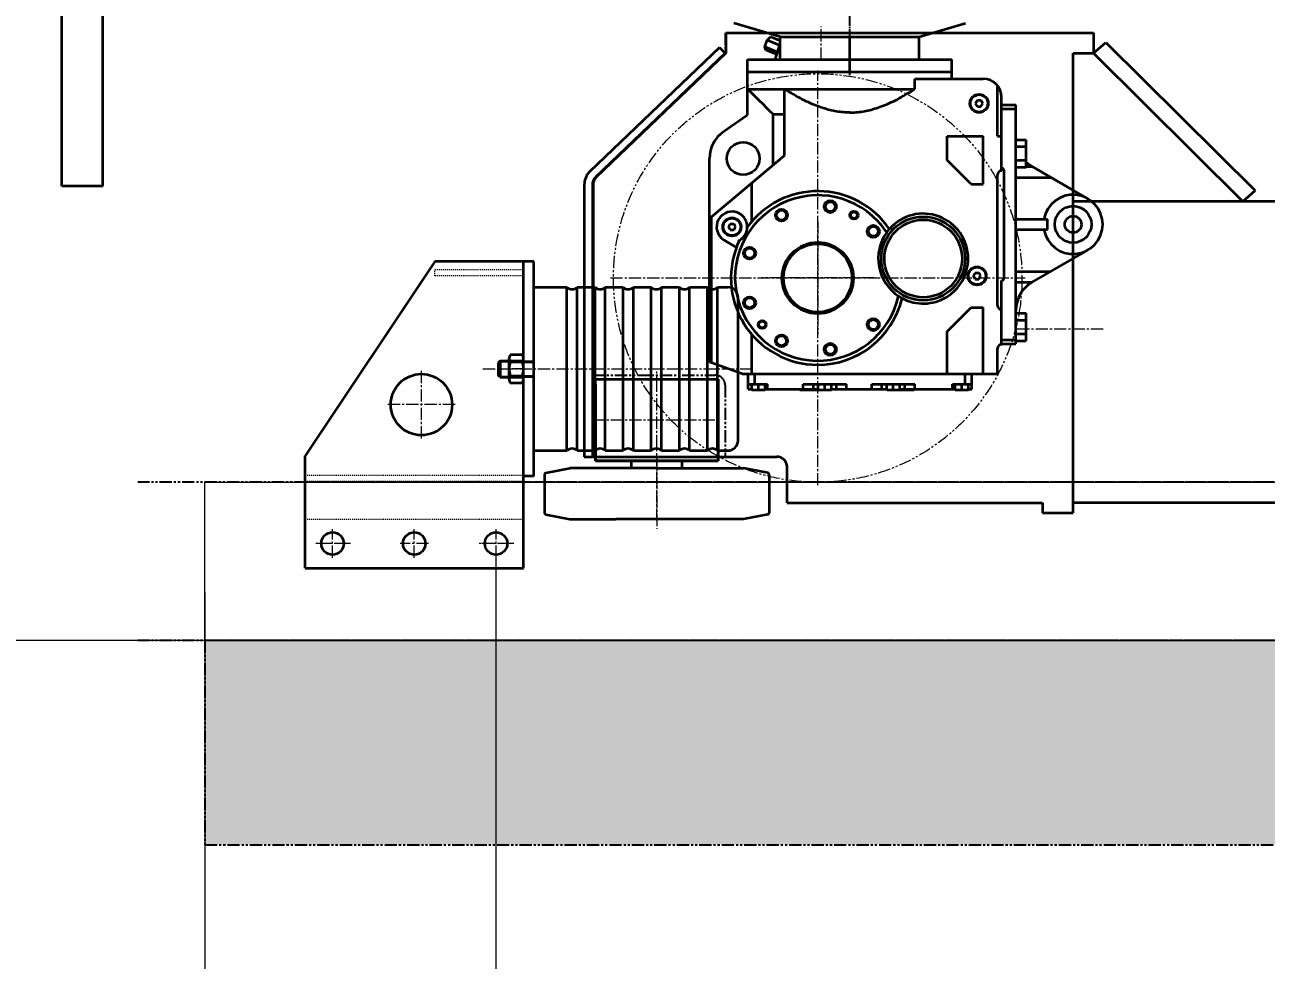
# Model space of a CAD drawing. Header units: millimetres. Extents: x -67280 to 67280, y -47520 to 47520.
# Drawn here: x -45724 to -44509, y 7287 to 8203 of the extents above; entities that cross this region are included whole.
import ezdxf

# ---------------------------------------------------------------- set-up
doc = ezdxf.new("R2010")
doc.units = ezdxf.units.MM
for name, pattern in [('CENTER', [16, 13, -1, 1, -1]), ('双点画线', [22, 12, -2, 2, -2, 2, -2]), ('点画线', [18, 12, -2, 2, -2]), ('虚线', [2, 1, -1])]:
    doc.linetypes.add(name, pattern=pattern)
doc.layers.get('0').update_dxf_attribs({"lineweight": 35})
for name, color, linetype, lineweight in [('7', 30, '双点画线', 18), ('ACAD0', 7, 'Continuous', 18), ('ACAD细实线', 2, 'Continuous', 18), ('EB0', 7, 'Continuous', 35), ('EB0_1', 7, 'Continuous', 35), ('中心线层', 1, '点画线', 18), ('剖面线层', 6, 'Continuous', 18), ('尺寸线层', 4, 'Continuous', 18), ('粗实线层', 7, 'Continuous', 35), ('粗实线层_1', 7, 'Continuous', 35), ('细实线层', 3, 'Continuous', 18), ('虚线层', 100, '虚线', 18)]:
    doc.layers.add(name, color=color, linetype=linetype, lineweight=lineweight)
doc.styles.add('标准', font='', dxfattribs={"width": 0.667})
doc.styles.get('标准').set_extended_font_data('宋体')
doc.dimstyles.new('标准', dxfattribs={"dimscale": 160, "dimtxt": 2, "dimasz": 1, "dimexe": 1, "dimexo": 0, "dimgap": 1, "dimtad": 1, "dimdec": 1, "dimdsep": 46, "dimtxsty": '标准', "dimblk": '_CAXARROW', "dimcen": 0, "dimdle": 2, "dimaunit": 1, "dimadec": 0, "dimazin": 2, "dimtfac": 0.707107, "dimtdec": 3, "dimtmove": 0, "dimatfit": 3, "dimfxl": 0, "dimfrac": 2, "dimtolj": 1, "dimarcsym": 0})

# ---------------------------------------------------------------- blocks, each defined once
blk = doc.blocks.new('*X1422')
at = {"layer": '尺寸线层', "linetype": 'Continuous', "lineweight": 18}
for points in [[(-45548, 4482.5), (-45388, 4462.5), (-45388, 4502.5)], [(20352, 4482.5), (20192, 4462.5), (20192, 4502.5)]]:
    blk.add_hatch(color=0, dxfattribs=at).paths.add_polyline_path(points, flags=0)
at = {"layer": '尺寸线层', "color": 0}
for p, q in [((-45548, 7646.8), (-45548, 4322.5)), ((20352, 7646.8), (20352, 4322.5))]:
    blk.add_line(p, q, dxfattribs=at)
at = {"layer": '尺寸线层', "color": 0, "linetype": 'Continuous', "lineweight": 18}
blk.add_line((20352, 4482.5), (-45548, 4482.5), dxfattribs=at)
at = {"layer": '尺寸线层', "color": 0, "insert": (-12598, 4849.7), "char_height": 320, "width": 4468.485, "attachment_point": 5, "line_spacing_factor": 1.15057, "style": '标准'}
blk.add_mtext('\\T1.1;地轨总长=65900', dxfattribs=at)
blk = doc.blocks.new('_CAXARROW')
blk.add_hatch(color=0).paths.add_polyline_path([(0, 0), (-1, 0.125), (-1, -0.125)], flags=0)
blk = doc.blocks.new('*X1423')
at = {"layer": '尺寸线层', "linetype": 'Continuous', "lineweight": 18}
for points in [[(-45548, 5111.5), (-45388, 5131.5), (-45388, 5091.5)], [(-43338, 5111.5), (-43498, 5131.5), (-43498, 5091.5)]]:
    blk.add_hatch(color=0, dxfattribs=at).paths.add_polyline_path(points, flags=0)
at = {"layer": '尺寸线层', "color": 0}
for p, q in [((-45548, 7646.8), (-45548, 4951.5)), ((-43338, 7596.8), (-43338, 4951.5))]:
    blk.add_line(p, q, dxfattribs=at)
at = {"layer": '尺寸线层', "color": 0, "linetype": 'Continuous', "lineweight": 18}
blk.add_line((-45548, 5111.5), (-43338, 5111.5), dxfattribs=at)
at = {"layer": '尺寸线层', "color": 0, "insert": (-44443, 5431.5), "char_height": 320, "width": 1243.644, "attachment_point": 5, "line_spacing_factor": 1.15057, "style": '标准'}
blk.add_mtext('\\T1.1;2210', dxfattribs=at)
blk = doc.blocks.new('*X1425')
at = {"layer": '尺寸线层', "linetype": 'Continuous', "lineweight": 18}
for points in [[(-50471.7, 19199.8), (-50451.7, 19039.8), (-50491.7, 19039.8)], [(-50471.7, 7599.8), (-50451.7, 7759.8), (-50491.7, 7759.8)]]:
    blk.add_hatch(color=0, dxfattribs=at).paths.add_polyline_path(points, flags=0)
at = {"layer": '尺寸线层', "color": 0}
for p, q in [((-48483.2, 19199.8), (-50631.7, 19199.8)), ((-45550.6, 7599.8), (-50631.7, 7599.8))]:
    blk.add_line(p, q, dxfattribs=at)
at = {"layer": '尺寸线层', "color": 0, "linetype": 'Continuous', "lineweight": 18}
blk.add_line((-50471.7, 19199.8), (-50471.7, 7599.8), dxfattribs=at)
at = {"layer": '尺寸线层', "color": 0, "insert": (-50791.7, 13712.3), "char_height": 320, "width": 1539.614, "attachment_point": 5, "rotation": 90, "line_spacing_factor": 1.15057, "style": '标准'}
blk.add_mtext('\\T1.1;11600', dxfattribs=at)
blk = doc.blocks.new('*X1432')
at = {"layer": '尺寸线层', "linetype": 'Continuous', "lineweight": 18}
for points in [[(-46488, 18849.8), (-46508, 18689.8), (-46468, 18689.8)], [(-46488, 7599.8), (-46508, 7759.8), (-46468, 7759.8)]]:
    blk.add_hatch(color=0, dxfattribs=at).paths.add_polyline_path(points, flags=0)
at = {"layer": '尺寸线层', "color": 0}
for p, q in [((-45538, 18849.8), (-46648, 18849.8)), ((-44678.3, 7599.8), (-46648, 7599.8))]:
    blk.add_line(p, q, dxfattribs=at)
at = {"layer": '尺寸线层', "color": 0, "linetype": 'Continuous', "lineweight": 18}
blk.add_line((-46488, 7599.8), (-46488, 18849.8), dxfattribs=at)
at = {"layer": '尺寸线层', "color": 0, "insert": (-46808, 12929.7), "char_height": 320, "width": 1539.614, "attachment_point": 5, "rotation": 90, "line_spacing_factor": 1.15057, "style": '标准'}
blk.add_mtext('\\T1.1;11250', dxfattribs=at)
blk = doc.blocks.new('*X1436')
at = {"layer": '虚线层', "linetype": '虚线', "lineweight": 18}
for p, q in [((-27, -24), (-27, 24)), ((-27, 24), (187, 24)), ((187, -24), (187, 24)), ((-27, -24), (187, -24))]:
    blk.add_line(p, q, dxfattribs=at)
at = {"layer": '虚线层', "linetype": '点画线', "lineweight": 18}
for p, q in [((0, -14), (0, 14)), ((80, -14), (80, 14)), ((160, -14), (160, 14)), ((14, 0), (-14, 0)), ((94, 0), (66, 0)), ((174, 0), (146, 0))]:
    blk.add_line(p, q, dxfattribs=at)
at = {"layer": '虚线层', "linetype": '虚线', "lineweight": 18}
for centre in [(0, 0), (80, 0), (160, 0)]:
    blk.add_circle(centre, 11, dxfattribs=at)
blk = doc.blocks.new('*X1437')
at = {"layer": 'EB0_1'}
for p, q in [((-1, 13.9), (-13.1, 13.9)), ((-14.1, -10.4), (-14.1, 10.4)), ((-13.1, 6.9), (-1, 6.9)), ((0, -10.4), (0, 10.4)), ((-13.1, -6.9), (-1, -6.9)), ((-1, -13.9), (-13.1, -13.9))]:
    blk.add_line(p, q, dxfattribs=at)
for centre, radius, start, end in [((-7.7, 10.4), 6.38, 147.1328, 212.8672), ((-6.4, 10.4), 6.38, 327.1328, 32.8672), ((9.9, 0), 24, 163.2213, 196.7787), ((-24, 0), 24, 343.2213, 16.7787), ((-7.7, -10.4), 6.38, 147.1328, 212.8672), ((-6.4, -10.4), 6.38, 327.1328, 32.8672)]:
    blk.add_arc(centre, radius, start, end, dxfattribs=at)
at = {"layer": '中心线层', "linetype": '点画线', "lineweight": 18}
blk.add_line((1, 0), (-17.1, 0), dxfattribs=at)
blk = doc.blocks.new('*X1438')
at = {"layer": 'EB0_1', "linetype": 'Continuous', "lineweight": 35}
for p, q in [((0, -79), (0, 81)), ((0, 80), (32, 80)), ((30, 80), (32.5, 80)), ((32.5, -80), (32.5, 80)), ((42.5, 80), (60, 80)), ((42.5, 80), (60, 80)), ((42.5, 80), (60, 80)), ((42.5, -80), (42.5, 80)), ((60, -80), (60, 80)), ((60, -80), (60, 80)), ((60, -80), (60, 80)), ((70, -80), (70, 80)), ((70, 80), (87.5, 80)), ((70, 80), (87.5, 80)), ((87.5, -80), (87.5, 80)), ((87.5, -80), (87.5, 80)), ((97.5, 80), (115, 80)), ((97.5, -80), (97.5, 80)), ((115, -80), (115, 80)), ((125, 80), (142.5, 80)), ((125, -80), (125, 80)), ((142.5, -80), (142.5, 80)), ((152.5, 80), (170, 80)), ((152.5, -80), (152.5, 80)), ((170, -80), (170, 80)), ((180, 80), (190, 80)), ((180, -80), (180, 80)), ((200, -70), (200, 70)), ((0, -80), (32, -80)), ((30, -80), (32.5, -80)), ((42.5, -80), (60, -80)), ((42.5, -80), (60, -80)), ((42.5, -80), (60, -80)), ((70, -80), (87.5, -80)), ((70, -80), (87.5, -80)), ((97.5, -80), (115, -80)), ((125, -80), (142.5, -80)), ((152.5, -80), (170, -80)), ((180, -80), (190, -80))]:
    blk.add_line(p, q, dxfattribs=at)
at = {"layer": 'EB0_1'}
for p, q in [((-33, 8), (-35, 6)), ((-35, 6), (-35, -6)), ((-33, 8), (-33, -8)), ((-33, 8), (-10, 8)), ((-10, 6.9), (0, 6.9)), ((-33, -8), (-35, -6)), ((-33, -8), (-10, -8)), ((-10, -7), (0, -7))]:
    blk.add_line(p, q, dxfattribs=at)
at = {"layer": 'EB0_1', "linetype": 'Continuous', "lineweight": 35}
for centre, radius, start, end in [((37.5, 85.2), 7.25, 226.3972, 313.6028), ((65, 85.2), 7.25, 226.3972, 313.6028), ((92.5, 85.2), 7.25, 226.3972, 313.6028), ((120, 85.2), 7.25, 226.3972, 313.6028), ((147.5, 85.2), 7.25, 226.3972, 313.6028), ((175, 85.2), 7.25, 226.3972, 313.6028), ((190, 70), 10, 0, 90), ((190, -70), 10, 270, 0), ((37.5, -85.3), 7.25, 46.3972, 133.6028), ((65, -85.3), 7.25, 46.3972, 133.6028), ((92.5, -85.3), 7.25, 46.3972, 133.6028), ((120, -85.3), 7.25, 46.3972, 133.6028), ((147.5, -85.3), 7.25, 46.3972, 133.6028), ((175, -85.3), 7.25, 46.3972, 133.6028)]:
    blk.add_arc(centre, radius, start, end, dxfattribs=at)
at = {"layer": '中心线层', "linetype": '点画线', "lineweight": 18}
blk.add_line((-49.9, 0), (213.7, 0), dxfattribs=at)
at = {"layer": '细实线层'}
for p, q in [((-33, 6.9), (-10, 6.9)), ((-10, 8), (0, 8)), ((-33, -7), (-10, -7)), ((-10, -8), (0, -8))]:
    blk.add_line(p, q, dxfattribs=at)
blk = doc.blocks.new('*X1435')
at = {"layer": 'EB0_1'}
for p, q in [((100, 276), (-27, 86)), ((197, 276), (100, 276)), ((187, -24), (187, 276)), ((197, 66), (197, 276)), ((-27, -24), (-27, 86)), ((197, 66), (187, 66)), ((-27, -24), (187, -24))]:
    blk.add_line(p, q, dxfattribs=at)
for centre, radius in [((87, 136), 30), ((0, 0), 11), ((80, 0), 11), ((160, 0), 11)]:
    blk.add_circle(centre, radius, dxfattribs=at)
at = {"layer": '中心线层', "linetype": '点画线', "lineweight": 18}
for p, q in [((87, 103), (87, 169)), ((120, 136), (54, 136)), ((0, -14), (0, 14)), ((80, -14), (80, 14)), ((160, -14), (160, 14)), ((17.5, 0), (-17.5, 0)), ((94, 0), (66, 0)), ((177.5, 0), (142.5, 0))]:
    blk.add_line(p, q, dxfattribs=at)
at = {"layer": '虚线层'}
for p, q in [((100, 262), (100, 268)), ((187, 268), (100, 268)), ((187, 262), (100, 262)), ((-27, 67), (187, 67)), ((-27, 61), (187, 61))]:
    blk.add_line(p, q, dxfattribs=at)
at = {"layer": '尺寸线层'}
blk.add_blockref('*X1436', (0, 0), dxfattribs=at)
blk.add_wipeout([(187, 171), (187, 172.7), (187, 172.7), (187, 181.4), (187, 181.4), (187, 181.5), (187, 181.6), (187, 181.8), (187, 181.9), (187, 182), (187, 182.1), (186.9, 182.2), (186.9, 182.4), (186.9, 182.5), (186.9, 182.6), (186.9, 182.7), (186.8, 182.8), (186.8, 183), (186.8, 183.1), (186.7, 183.2), (186.7, 183.3), (186.7, 183.4), (186.6, 183.5), (186.6, 183.7), (186.5, 183.8), (186.5, 183.9), (186.4, 184), (186.4, 184.1), (186.3, 184.2), (186.3, 184.3), (186.2, 184.4), (186.2, 184.5), (186.1, 184.6), (186, 184.8), (186, 184.9), (186, 184.9), (173.9, 184.9), (173.9, 184.9), (173.9, 184.8), (173.8, 184.6), (173.7, 184.5), (173.7, 184.4), (173.6, 184.3), (173.6, 184.2), (173.5, 184.1), (173.5, 184), (173.4, 183.9), (173.4, 183.8), (173.3, 183.7), (173.3, 183.5), (173.2, 183.4), (173.2, 183.3), (173.2, 183.2), (173.1, 183.1), (173.1, 183), (173.1, 182.8), (173, 182.7), (173, 182.6), (173, 182.5), (173, 182.4), (173, 182.2), (172.9, 182.1), (172.9, 182), (172.9, 181.9), (172.9, 181.8), (172.9, 181.6), (172.9, 181.5), (172.9, 181.4), (172.9, 181.4), (172.9, 172.7), (172.9, 172.7), (172.9, 171), (172.9, 171), (172.9, 160.6), (172.9, 160.6), (172.9, 160.5), (172.9, 160.4), (172.9, 160.2), (172.9, 160.1), (172.9, 160), (172.9, 159.9), (173, 159.8), (173, 159.6), (173, 159.5), (173, 159.4), (173, 159.3), (173.1, 159.2), (173.1, 159), (173.1, 158.9), (173.2, 158.8), (173.2, 158.7), (173.2, 158.6), (173.3, 158.5), (173.3, 158.3), (173.4, 158.2), (173.4, 158.1), (173.5, 158), (173.5, 157.9), (173.6, 157.8), (173.6, 157.7), (173.7, 157.6), (173.7, 157.5), (173.8, 157.4), (173.9, 157.2), (173.9, 157.1), (173.9, 157.1), (186, 157.1), (186, 157.1), (186, 157.2), (186.1, 157.4), (186.2, 157.5), (186.2, 157.6), (186.3, 157.7), (186.3, 157.8), (186.4, 157.9), (186.4, 158), (186.5, 158.1), (186.5, 158.2), (186.6, 158.3), (186.6, 158.5), (186.7, 158.6), (186.7, 158.7), (186.7, 158.8), (186.8, 158.9), (186.8, 159), (186.8, 159.2), (186.9, 159.3), (186.9, 159.4), (186.9, 159.5), (186.9, 159.6), (186.9, 159.8), (187, 159.9), (187, 160), (187, 160.1), (187, 160.2), (187, 160.4), (187, 160.5), (187, 160.6), (187, 160.6)]).dxf.layer = '细实线层'
at = {"layer": '剖面线层'}
blk.add_blockref('*X1438', (197, 171), dxfattribs=at)
at = {"layer": '细实线层'}
blk.add_blockref('*X1437', (187, 171), dxfattribs=at)
blk = doc.blocks.new('*X1549')
at = {"layer": '尺寸线层', "linetype": 'Continuous', "lineweight": 18}
for points in [[(-45263, 6013.6), (-45103, 5993.6), (-45103, 6033.6)], [(-43338, 6013.6), (-43498, 5993.6), (-43498, 6033.6)]]:
    blk.add_hatch(color=0, dxfattribs=at).paths.add_polyline_path(points, flags=0)
at = {"layer": '尺寸线层', "color": 0}
for p, q in [((-45263, 7680.8), (-45263, 5853.6)), ((-43338, 7596.8), (-43338, 5853.6))]:
    blk.add_line(p, q, dxfattribs=at)
at = {"layer": '尺寸线层', "color": 0, "linetype": 'Continuous', "lineweight": 18}
blk.add_line((-43338, 6013.6), (-45263, 6013.6), dxfattribs=at)
at = {"layer": '尺寸线层', "color": 0, "insert": (-44300.5, 6333.6), "char_height": 320, "width": 1198.584, "attachment_point": 5, "line_spacing_factor": 1.15057, "style": '标准'}
blk.add_mtext('\\T1.1;1925', dxfattribs=at)
blk = doc.blocks.new('*X1599')
at = {"layer": '剖面线层', "linetype": 'Continuous', "lineweight": 18}
h = blk.add_hatch(dxfattribs=at)
h.set_pattern_fill('AR-CONC', color=256, style=0)
h.set_pattern_definition([(50, (0, 0), (182.18467, -15.9391), [19.05, -209.55]), (355, (0, 0), (-35.2428, 191.05664), [15.24, -167.64]), (100.451, (15.18, -1.33), (146.9425, 175.1167), [16.19, -178.09]), (46.1842, (0, 50.8), (271.07904, -42.0423), [28.575, -314.325]), (96.6356, (22.6, 47.3), (237.4042, 247.4256), [24.285, -267.135]), (351.184, (0, 50.8), (237.4046, 247.4251), [22.86, -251.46]), (21, (25.4, 38.1), (151.61488, -102.26552), [19.05, -209.55]), (326, (25.4, 38.1), (61.80203, 184.18797), [15.24, -167.64]), (71.4514, (38.03, 29.58), (213.4165, 81.92286), [16.19, -178.09]), (37.5, (0, 0), (3.088603, 84.55504), [0, -165.608, 0, -170.18, 0, -168.275]), (7.5, (0, 0), (66.81966, 100.18057), [0, -97.028, 0, -161.798, 0, -64.135]), (-32.5, (-56.64, 0), (135.590595, -5.728744), [0, -63.5, 0, -198.12, 0, -262.89]), (-42.5, (-82.04, 0), (148.12918, 25.4265), [0, -82.55, 0, -131.572, 0, -186.69])])
h.paths.add_polyline_path([(-65900, -100), (-65900, -3.4), (-65900, 100), (0, 100), (0, -100)], flags=0)
at = {"layer": '7', "linetype": '双点画线', "lineweight": 25}
for p, q in [((-65900, 100), (-65900, -100)), ((0, 100), (-65900, 100)), ((-65900, -100), (0, -100))]:
    blk.add_line(p, q, dxfattribs=at)
blk = doc.blocks.new('*X1624')
at = {"layer": 'EB0'}
blk.add_line((-1235, -3388), (-1275, -3388), dxfattribs=at)
at = {"layer": '粗实线层_1'}
for p, q in [((-1275, -3388), (-1275, -2358)), ((-1235, -3388), (-1235, -2358))]:
    blk.add_line(p, q, dxfattribs=at)
blk = doc.blocks.new('*X1613')
at = {"layer": 'EB0'}
blk.add_blockref('*X1624', (-360, 3408), dxfattribs=at)
blk = doc.blocks.new('*X1687')
at = {"layer": 'EB0', "color": 1, "linetype": 'CENTER', "lineweight": 25}
blk.add_line((31.9, 198.7), (31.9, 271.3), dxfattribs=at)
at = {"layer": 'EB0', "color": 1}
for p, q in [((-36.1, 236), (-81.6, 249.5)), ((99.9, 236), (145.4, 249.5)), ((-51.3, 226.3), (-49, 232.8)), ((-49, 232.8), (-45.6, 236)), ((-36.5, 227.7), (-49, 232.8)), ((-36.1, 232.1), (-45.6, 236)), ((-36.1, 236), (99.9, 236)), ((-36.1, 214), (-36.1, 236)), ((31.9, 214), (31.9, 236)), ((99.9, 214), (99.9, 236)), ((-50.1, 223), (-51.3, 226.3)), ((-38.8, 221.2), (-51.3, 226.3)), ((-39.6, 218.8), (-50.1, 223)), ((-41.2, 214), (-36.1, 228.9)), ((-68.1, 214), (131.9, 214)), ((-68.1, 159.7), (-68.1, 214)), ((31.9, 202), (31.9, 214)), ((131.9, 195), (131.9, 214)), ((-68.1, 202), (131.9, 202)), ((95.7, 195), (162.6, 195)), ((95.7, 185), (95.7, 195)), ((-68.1, 185), (95.7, 185)), ((-63.8, 181), (-67.8, 185)), ((-29.6, 183.5), (-31.9, 185)), ((-31.9, 120), (-31.9, 185)), ((-27.3, 182.1), (-29.6, 183.5)), ((91.1, 182.1), (93.4, 183.5)), ((93.4, 183.5), (95.7, 185)), ((176.6, 139), (176.6, 188.3)), ((-60, 177.2), (-63.8, 181)), ((-56.3, 173.6), (-60, 177.2)), ((-52.8, 170.1), (-56.3, 173.6)), ((-25, 180.8), (-27.3, 182.1)), ((-22.8, 179.5), (-25, 180.8)), ((-20.7, 178.3), (-22.8, 179.5)), ((-18.6, 177.1), (-20.7, 178.3)), ((-16.5, 176), (-18.6, 177.1)), ((-14.5, 174.9), (-16.5, 176)), ((-12.5, 173.9), (-14.5, 174.9)), ((-10.6, 172.9), (-12.5, 173.9)), ((-8.6, 172), (-10.6, 172.9)), ((-6.7, 171.2), (-8.6, 172)), ((-4.9, 170.3), (-6.7, 171.2)), ((-3, 169.6), (-4.9, 170.3)), ((66.9, 169.6), (68.7, 170.3)), ((68.7, 170.3), (70.6, 171.2)), ((70.6, 171.2), (72.5, 172)), ((72.5, 172), (74.4, 172.9)), ((74.4, 172.9), (76.3, 173.9)), ((76.3, 173.9), (78.3, 174.9)), ((78.3, 174.9), (80.3, 176)), ((80.3, 176), (82.4, 177.1)), ((82.4, 177.1), (84.5, 178.3)), ((84.5, 178.3), (86.7, 179.5)), ((86.7, 179.5), (88.9, 180.8)), ((88.9, 180.8), (91.1, 182.1)), ((155.1, 171), (156.9, 174)), ((156.9, 168), (155.1, 171)), ((156.9, 174), (160.3, 174)), ((162.1, 171), (160.3, 174)), ((160.3, 168), (162.1, 171)), ((180.6, 105), (180.6, 177)), ((-91.7, 143.3), (-68.1, 159.7)), ((-49.4, 166.7), (-52.8, 170.1)), ((-46.2, 163.5), (-49.4, 166.7)), ((-43.1, 160.4), (-46.2, 163.5)), ((-43.1, 160.4), (-31.9, 160.4)), ((-43.1, 110.6), (-43.1, 160.4)), ((-1.2, 168.8), (-3, 169.6)), ((0.6, 168.1), (-1.2, 168.8)), ((2.3, 167.5), (0.6, 168.1)), ((4.1, 166.9), (2.3, 167.5)), ((5.8, 166.3), (4.1, 166.9)), ((7.5, 165.8), (5.8, 166.3)), ((9.2, 165.3), (7.5, 165.8)), ((10.9, 164.8), (9.2, 165.3)), ((12.6, 164.4), (10.9, 164.8)), ((14.2, 164), (12.6, 164.4)), ((15.9, 163.7), (14.2, 164)), ((17.5, 163.3), (15.9, 163.7)), ((19.1, 163.1), (17.5, 163.3)), ((20.7, 162.8), (19.1, 163.1)), ((22.4, 162.6), (20.7, 162.8)), ((24, 162.4), (22.4, 162.6)), ((25.6, 162.3), (24, 162.4)), ((27.1, 162.1), (25.6, 162.3)), ((28.7, 162.1), (27.1, 162.1)), ((30.3, 162), (28.7, 162.1)), ((31.9, 162), (30.3, 162)), ((31.9, 162), (33.5, 162)), ((33.5, 162), (35.1, 162.1)), ((35.1, 162.1), (36.7, 162.1)), ((36.7, 162.1), (38.3, 162.3)), ((38.3, 162.3), (39.9, 162.4)), ((39.9, 162.4), (41.5, 162.6)), ((41.5, 162.6), (43.1, 162.8)), ((43.1, 162.8), (44.7, 163.1)), ((44.7, 163.1), (46.3, 163.3)), ((46.3, 163.3), (47.9, 163.7)), ((47.9, 163.7), (49.6, 164)), ((49.6, 164), (51.2, 164.4)), ((51.2, 164.4), (52.9, 164.8)), ((52.9, 164.8), (54.6, 165.3)), ((54.6, 165.3), (56.3, 165.8)), ((56.3, 165.8), (58, 166.3)), ((58, 166.3), (59.7, 166.9)), ((59.7, 166.9), (61.5, 167.5)), ((61.5, 167.5), (63.2, 168.1)), ((63.2, 168.1), (65, 168.8)), ((65, 168.8), (66.9, 169.6)), ((156.9, 168), (160.3, 168)), ((180.6, 169.5), (194.6, 169.5)), ((180.6, 165.5), (194.6, 165.5)), ((194.6, -64.5), (194.6, 169.5)), ((127.4, 139), (162.6, 139)), ((127.4, 115.5), (127.4, 139)), ((162.6, 92), (162.6, 139)), ((176.6, 139), (180.6, 139)), ((194.6, 135.4), (204.6, 135.4)), ((204.6, 108.6), (204.6, 135.4)), ((194.6, 128.7), (204.6, 128.7)), ((-105.4, -82.4), (-105.4, 117)), ((-103.4, 60), (-31.9, 120)), ((150.9, 92), (127.4, 115.5)), ((194.6, 115.3), (204.6, 115.3)), ((176.6, -27), (176.6, 101)), ((183.1, 0), (183.1, 105)), ((194.6, 108.6), (204.6, 108.6)), ((194.6, 98.5), (228.9, 98.5)), ((204.6, 109.1), (210.6, 109.1)), ((210.6, 109.1), (210.6, 109.1)), ((210.6, 109.1), (210.6, 109.1)), ((210.6, 109.1), (210.6, 109.1)), ((210.6, 109.1), (210.6, 109.1)), ((210.6, 109.1), (210.6, 109.1)), ((210.6, 109.1), (210.6, 109.1)), ((265.1, 77.6), (210.6, 109.1)), ((-63.8, 55.4), (-63.8, 93.2)), ((150.9, 92), (162.6, 92)), ((-76.2, 63.2), (-76.6, 63.4)), ((-75.8, 62.9), (-76.2, 63.2)), ((-75.4, 62.7), (-75.8, 62.9)), ((-75, 62.4), (-75.4, 62.7)), ((-74.6, 62.1), (-75, 62.4)), ((-74.2, 61.9), (-74.6, 62.1)), ((-73.8, 61.6), (-74.2, 61.9)), ((-73.5, 61.2), (-73.8, 61.6)), ((-73.1, 60.9), (-73.5, 61.2)), ((-72.8, 60.6), (-73.1, 60.9)), ((-103.4, -83.1), (-103.4, 60)), ((-86.9, 50), (-85.1, 53)), ((-85.1, 47), (-86.9, 50)), ((-85.1, 53), (-81.7, 53)), ((-79.9, 50), (-81.7, 53)), ((-81.7, 47), (-79.9, 50)), ((-72.4, 60.2), (-72.8, 60.6)), ((-72.1, 59.9), (-72.4, 60.2)), ((-71.8, 59.5), (-72.1, 59.9)), ((-71.5, 59.2), (-71.8, 59.5)), ((-71.2, 58.8), (-71.5, 59.2)), ((-71, 58.4), (-71.2, 58.8)), ((-70.7, 58), (-71, 58.4)), ((-70.5, 57.6), (-70.7, 58)), ((-70.2, 57.2), (-70.5, 57.6)), ((-70, 56.8), (-70.2, 57.2)), ((-69.8, 56.3), (-70, 56.8)), ((-69.6, 55.9), (-69.8, 56.3)), ((-69.4, 55.4), (-69.6, 55.9)), ((-69.2, 54.9), (-69.4, 55.4)), ((-69.1, 54.5), (-69.2, 54.9)), ((-68.9, 54), (-69.1, 54.5)), ((-68.8, 53.5), (-68.9, 54)), ((-68.7, 53), (-68.8, 53.5)), ((-68.6, 52.5), (-68.7, 53)), ((-68.5, 52), (-68.6, 52.5)), ((-68.5, 51.5), (-68.5, 52)), ((-68.4, 51.1), (-68.5, 51.5)), ((-68.5, 48.5), (-68.4, 48.7)), ((-68.4, 50.6), (-68.4, 51.1)), ((-68.4, 50.1), (-68.4, 50.6)), ((-68.4, 49.6), (-68.4, 50.1)), ((-68.4, 49.5), (-68.4, 49.6)), ((-68.4, 49.6), (-68.4, 49.6)), ((-68.4, 49.6), (-68.4, 49.6)), ((-68.4, 49.4), (-68.4, 49.5)), ((-68.4, 49.5), (-68.4, 49.5)), ((-68.4, 49.3), (-68.4, 49.4)), ((-68.4, 49.1), (-68.4, 49.3)), ((-68.4, 49), (-68.4, 49.1)), ((-68.4, 48.8), (-68.4, 49)), ((-68.4, 48.7), (-68.4, 48.8)), ((194.6, 57.5), (225.6, 57.5)), ((225.6, 47.5), (225.6, 57.5)), ((-79, 29.9), (-91.1, 37.1)), ((-85.1, 47), (-81.7, 47)), ((-76.6, 36.6), (-76.5, 36.7)), ((-76.6, 35.5), (-76.6, 36.6)), ((-76.5, 36.7), (-76.4, 36.7)), ((-76.4, 36.7), (-76.3, 36.8)), ((-76.3, 36.8), (-76.2, 36.8)), ((-76.2, 36.8), (-76.1, 36.9)), ((-76.1, 36.9), (-76, 36.9)), ((-76, 36.9), (-75.9, 37)), ((-75.9, 37), (-75.8, 37.1)), ((-75.9, 37), (-75.9, 37)), ((-75.9, 37), (-75.9, 37)), ((-75.8, 37.1), (-75.7, 37.1)), ((-75.7, 37.1), (-75.6, 37.2)), ((-75.6, 37.2), (-75.5, 37.2)), ((-75.5, 37.2), (-75.4, 37.3)), ((-75.4, 37.3), (-75.2, 37.4)), ((-75.2, 37.4), (-75.1, 37.5)), ((-75.1, 37.5), (-74.9, 37.6)), ((-74.9, 37.6), (-74.7, 37.8)), ((-74.7, 37.8), (-74.5, 37.9)), ((-74.5, 37.9), (-74.3, 38.1)), ((-74.3, 38.1), (-74, 38.3)), ((-74, 38.3), (-73.8, 38.5)), ((-73.8, 38.5), (-73.5, 38.7)), ((-73.5, 38.7), (-73.3, 38.9)), ((-73.3, 38.9), (-73, 39.2)), ((-73, 39.2), (-72.8, 39.4)), ((-72.8, 39.4), (-72.5, 39.7)), ((-72.5, 39.7), (-72.2, 40)), ((-72.2, 40), (-72, 40.3)), ((-72, 40.3), (-71.7, 40.6)), ((-71.7, 40.6), (-71.5, 40.9)), ((-71.5, 40.9), (-71.3, 41.2)), ((-71.3, 41.2), (-71, 41.5)), ((-71, 41.5), (-70.8, 41.8)), ((-70.8, 41.8), (-70.6, 42.2)), ((-70.6, 42.2), (-70.4, 42.5)), ((-70.4, 42.5), (-70.2, 42.8)), ((-70.2, 42.8), (-70, 43.2)), ((-70, 43.2), (-69.9, 43.5)), ((-69.9, 43.5), (-69.7, 43.9)), ((-69.7, 43.9), (-69.5, 44.2)), ((-69.5, 44.2), (-69.4, 44.6)), ((-69.4, 44.6), (-69.3, 45)), ((-69.3, 45), (-69.1, 45.3)), ((-69.1, 45.3), (-69, 45.7)), ((-69, 45.7), (-68.9, 46)), ((-68.9, 46.3), (-68.8, 46.6)), ((-68.9, 46), (-68.9, 46.3)), ((-68.8, 46.6), (-68.7, 46.9)), ((-68.7, 46.9), (-68.6, 47.2)), ((-68.6, 47.8), (-68.5, 48)), ((-68.6, 47.5), (-68.6, 47.8)), ((-68.6, 47.2), (-68.6, 47.5)), ((-68.5, 48.2), (-68.5, 48.5)), ((-68.5, 48), (-68.5, 48.2)), ((68.2, 44.7), (68.3, 44.8)), ((68.3, 44.8), (68.4, 45)), ((68.4, 45), (68.5, 45.2)), ((68.5, 45.2), (68.7, 45.3)), ((68.7, 45.3), (68.8, 45.5)), ((68.8, 45.5), (68.9, 45.7)), ((68.9, 45.7), (69, 45.8)), ((69, 45.8), (69.2, 46)), ((69.2, 46), (69.3, 46.1)), ((69.3, 46.1), (69.4, 46.3)), ((69.4, 46.3), (69.5, 46.4)), ((69.5, 46.4), (69.6, 46.6)), ((69.6, 46.6), (69.7, 46.7)), ((69.7, 46.7), (69.8, 46.8)), ((69.8, 46.8), (69.9, 46.9)), ((69.9, 46.9), (70, 47.1)), ((70, 47.1), (70.1, 47.2)), ((70.1, 47.2), (70.2, 47.3)), ((70.2, 47.3), (70.3, 47.4)), ((70.3, 47.4), (70.4, 47.5)), ((70.4, 47.6), (70.5, 47.6)), ((70.4, 47.5), (70.4, 47.6)), ((70.5, 47.6), (70.6, 47.7)), ((70.6, 47.8), (70.7, 47.8)), ((70.6, 47.7), (70.6, 47.8)), ((70.7, 47.9), (70.8, 47.9)), ((70.7, 47.9), (70.7, 47.9)), ((70.7, 47.8), (70.7, 47.9)), ((70.8, 48), (70.8, 48)), ((70.8, 47.9), (70.8, 48)), ((70.8, 47.9), (70.8, 47.9)), ((194.6, 47.5), (225.6, 47.5)), ((210.6, -4.1), (265.1, 27.4)), ((153.1, 2), (154.9, 5)), ((154.9, -1), (153.1, 2)), ((154.9, 5), (158.3, 5)), ((160.1, 2), (158.3, 5)), ((158.3, -1), (160.1, 2)), ((194.6, 6.5), (228.9, 6.5)), ((154.9, -1), (158.3, -1)), ((180.6, -31), (180.6, -2.5)), ((194.6, -4.1), (210.6, -4.1)), ((210.6, -4.1), (210.6, -4.1)), ((210.6, -4.1), (210.6, -4.1)), ((210.6, -4.1), (210.6, -4.1)), ((210.6, -4.1), (210.6, -4.1)), ((210.6, -4.1), (210.6, -4.1)), ((79.8, -17.8), (79.7, -17.7)), ((80, -17.9), (79.8, -17.8)), ((80.2, -18), (80, -17.9)), ((80.3, -18.2), (80.2, -18)), ((80.5, -18.3), (80.3, -18.2)), ((80.7, -18.4), (80.5, -18.3)), ((80.9, -18.5), (80.7, -18.4)), ((81, -18.6), (80.9, -18.5)), ((81.2, -18.7), (81, -18.6)), ((81.3, -18.8), (81.2, -18.7)), ((81.5, -18.9), (81.3, -18.8)), ((81.7, -19), (81.5, -18.9)), ((81.8, -19), (81.7, -19)), ((82, -19.1), (81.8, -19)), ((82.1, -19.2), (82, -19.1)), ((82.2, -19.3), (82.1, -19.2)), ((82.3, -19.4), (82.2, -19.3)), ((82.5, -19.4), (82.3, -19.4)), ((82.6, -19.5), (82.5, -19.4)), ((82.7, -19.5), (82.6, -19.5)), ((82.8, -19.6), (82.7, -19.5)), ((82.9, -19.6), (82.8, -19.6)), ((82.9, -19.7), (82.9, -19.6)), ((83, -19.7), (82.9, -19.7)), ((83.1, -19.8), (83, -19.7)), ((83.1, -19.8), (83.1, -19.8)), ((83.2, -19.8), (83.1, -19.8)), ((83.2, -19.8), (83.2, -19.8)), ((83.2, -19.8), (83.2, -19.8)), ((83.3, -19.9), (83.2, -19.8)), ((83.3, -19.9), (83.3, -19.9)), ((127.4, -52.5), (150.9, -29)), ((150.9, -29), (162.6, -29)), ((162.6, -94), (162.6, -29)), ((180.6, -65), (180.6, -31)), ((194.6, -34.6), (204.6, -34.6)), ((204.6, -41.3), (204.6, -34.6)), ((194.6, -41.3), (204.6, -41.3)), ((204.6, -54.7), (204.6, -41.3)), ((-63.8, -94), (-63.8, -55.4)), ((127.4, -94), (127.4, -52.5)), ((180.6, -60.5), (194.6, -60.5)), ((194.6, -54.7), (204.6, -54.7)), ((204.6, -61.4), (204.6, -54.7)), ((176.6, -94), (176.6, -69)), ((180.6, -64.5), (194.6, -64.5)), ((194.6, -61.4), (204.6, -61.4)), ((-103.4, -83.1), (-105.4, -82.4)), ((-73.4, -94), (-103.4, -83.1)), ((-73.4, -94), (176.6, -94)), ((-67.4, -109), (-67.4, -94)), ((-60.9, -104), (-60.9, -94)), ((145.1, -104), (145.1, -94)), ((151.6, -109), (151.6, -94)), ((-67.4, -104), (-60.9, -104)), ((-67.4, -109), (-63.9, -109)), ((-63.9, -109.5), (-63.9, -104)), ((-60.9, -104), (-48.5, -104)), ((-57.4, -109.5), (-57.4, -104)), ((-50.9, -109.5), (-50.9, -104)), ((-50.9, -109), (-48.5, -109)), ((-48.5, -109), (-48.5, -104)), ((-48.5, -109), (-13.5, -109)), ((-16.9, -109.5), (-16.9, -109)), ((-13.5, -104), (28.7, -104)), ((-13.5, -109), (-13.5, -104)), ((-13.5, -109), (-3.6, -109)), ((-3.6, -109), (-3.6, -104)), ((-3.6, -109), (1.1, -109)), ((0.1, -109.5), (0.1, -109)), ((1.1, -109.5), (1.1, -104)), ((7.6, -109.5), (7.6, -104)), ((14.1, -109.5), (14.1, -104)), ((14.1, -109), (18.9, -109)), ((18.9, -109), (18.9, -104)), ((18.9, -109), (28.7, -109)), ((28.7, -109), (28.7, -104)), ((28.7, -109), (53.5, -109)), ((53.5, -104), (95.7, -104)), ((53.5, -109), (53.5, -104)), ((53.5, -109), (63.4, -109)), ((63.4, -109), (63.4, -104)), ((63.4, -109), (68.1, -109)), ((68.1, -109.5), (68.1, -104)), ((74.6, -109.5), (74.6, -104)), ((81.1, -109.5), (81.1, -104)), ((81.1, -109), (85.9, -109)), ((85.9, -109), (85.9, -104)), ((85.9, -109), (95.7, -109)), ((95.1, -109.5), (95.1, -109)), ((95.7, -109), (95.7, -104)), ((95.7, -109), (132.7, -109)), ((132.7, -104), (145.1, -104)), ((132.7, -109), (132.7, -104)), ((132.7, -109), (135.1, -109)), ((135.1, -109.5), (135.1, -104)), ((141.6, -109.5), (141.6, -104)), ((145.1, -104), (151.6, -104)), ((148.1, -109.5), (148.1, -104)), ((148.1, -109), (151.6, -109)), ((-63.9, -109.5), (-57.4, -109.5)), ((-57.4, -109.5), (-50.9, -109.5)), ((-16.9, -109.5), (-8.4, -109.5)), ((-8.4, -109.5), (0.1, -109.5)), ((1.1, -109.5), (7.6, -109.5)), ((7.6, -109.5), (14.1, -109.5)), ((68.1, -109.5), (95.1, -109.5)), ((135.1, -109.5), (141.6, -109.5)), ((141.6, -109.5), (148.1, -109.5))]:
    blk.add_line(p, q, dxfattribs=at)
for centre, radius in [((158.6, 171), 9), ((158.6, 171), 8.5), ((-72.4, 117), 16), ((12.9, 69.9), 6), ((12.9, 69.9), 4.79), ((-34.9, 61.5), 6), ((-34.9, 61.5), 4.8), ((36.1, 61.5), 4), ((36.1, 61.5), 3.19), ((250.6, 52.5), 18), ((-83.4, 50), 9), ((-83.4, 50), 8.5), ((55, 45.6), 6), ((55, 45.6), 4.8), ((103.9, 19), 41), ((103.9, 19), 38), ((250.6, 52.5), 8.2), ((-66.1, 24.3), 6), ((-66.1, 24.3), 4.8), ((0.6, 0), 35), ((0.6, 0), 33.5), ((156.6, 2), 9), ((156.6, 2), 8.5), ((-66.1, -24.3), 6), ((-66.1, -24.3), 4.8), ((-53.8, -45.6), 4), ((-53.8, -45.6), 3.19), ((55, -45.6), 6), ((55, -45.6), 4.8), ((-34.9, -61.5), 6), ((-34.9, -61.5), 4.8), ((12.9, -69.9), 6), ((12.9, -69.9), 4.79)]:
    blk.add_circle(centre, radius, dxfattribs=at)
for centre, radius, start, end in [((162.6, 177), 18, 0, 90), ((-73.4, 117), 32, 124.8785, 180), ((226.6, 136.8), 32, 180.1001, 182.5399), ((226.6, 136.8), 32, 226.5676, 239.906), ((180.6, 101), 4, 90, 180), ((180.6, 105), 2.5, 360, 90), ((0.6, 0), 81, 33.4718, 347.3721), ((0.6, 0), 85, 34.3508, 144.2739), ((250.6, 52.5), 29, 189.9282, 170.0718), ((-83.4, 50), 15, 63.1155, 239.2371), ((103.9, 19), 44, 0, 138.8353), ((0.6, 0), 85, 154.2007, 270), ((103.9, 19), 44, 144.3035, 236.5404), ((103.9, 19), 44, 242.0086, 360), ((180.6, 0), 2.5, 270, 360), ((226.6, -31.8), 32, 120.094, 179.8999), ((0.6, 0), 85, 270, 346.4931), ((180.6, -27), 4, 180, 270), ((180.6, -69), 4, 90, 180)]:
    blk.add_arc(centre, radius, start, end, dxfattribs=at)
blk = doc.blocks.new('*X1600')
at = {"layer": '7', "linetype": '双点画线', "lineweight": 25}
for p, q in [((-220.6, -95), (-100.6, -95)), ((-90.6, -105), (-90.6, -175)), ((-220.6, -175), (-60.6, -175)), ((4735.6, -200), (-665.6, -200)), ((4735.6, -355), (-665.6, -355))]:
    blk.add_line(p, q, dxfattribs=at)
blk.add_arc((-100.6, -105), 10, 0, 90, dxfattribs=at)
at = {"layer": 'ACAD0', "color": 7, "linetype": 'Continuous', "lineweight": 35}
for p, q in [((-217.6, -179), (-217.6, -99)), ((-217.6, -99), (-97.6, -99)), ((-97.6, -99), (-97.6, -179)), ((-97.6, -179), (-217.6, -179)), ((-182.6, -179), (-182.6, -186.2)), ((-132.6, -186.2), (-132.6, -179))]:
    blk.add_line(p, q, dxfattribs=at)
at = {"layer": 'EB0'}
for p, q in [((-228.6, -175), (-220.6, -175)), ((-220, -175), (-40, -175)), ((-30, -220), (-30, -185)), ((-30, -220), (220, -220)), ((220, -220), (220, -230)), ((220, -230), (250, -230)), ((4190, -220), (250, -220))]:
    blk.add_line(p, q, dxfattribs=at)
at = {"layer": 'EB0', "linetype": '双点画线', "lineweight": 25}
blk.add_line((4530.6, -200), (-512, -200), dxfattribs=at)
at = {"layer": 'EB0'}
blk.add_arc((-40, -185), 10, 0, 90, dxfattribs=at)
at = {"layer": '中心线层', "linetype": '点画线', "lineweight": 18}
for p, q in [((279.4, -50), (193.8, -50)), ((-157.6, -176.9), (-157.6, -245.5))]:
    blk.add_line(p, q, dxfattribs=at)
at = {"layer": '中心线层'}
for p, q in [((-157.6, -237.6), (-157.6, -91.7)), ((-220.6, -139), (-94.6, -139))]:
    blk.add_line(p, q, dxfattribs=at)
at = {"layer": '粗实线层'}
for p, q in [((-148.6, -179), (-198.6, -179)), ((-267.6, -192.6), (-267.6, -229.8)), ((-266.2, -190.7), (-242.6, -186.2)), ((-157.6, -186.2), (-242.6, -186.2)), ((-157.6, -186.2), (-121.6, -186.2)), ((-157.6, -186.2), (-72.6, -186.2)), ((-49, -190.7), (-72.6, -186.2)), ((-47.6, -192.6), (-47.6, -229.8)), ((-266.2, -231.7), (-242.6, -236.2)), ((-242.6, -236.2), (-197.6, -236.2)), ((-117.6, -236.2), (-197.6, -236.2)), ((-72.6, -236.2), (-117.6, -236.2)), ((-49, -231.7), (-72.6, -236.2))]:
    blk.add_line(p, q, dxfattribs=at)
for centre, start, end in [((-265.6, -192.6), 108.4349, 180), ((-49.6, -192.6), 0, 71.5651), ((-265.6, -229.8), 180, 251.5651), ((-49.6, -229.8), 288.4349, 0)]:
    blk.add_arc(centre, 2, start, end, dxfattribs=at)
at = {"layer": '粗实线层_1'}
for p, q in [((-217.6, -104), (-217.6, -179)), ((-212.6, -99), (-102.6, -99)), ((-97.6, -179), (-97.6, -104)), ((-217.6, -179), (-217.6, -175)), ((-217.6, -179), (-97.6, -179))]:
    blk.add_line(p, q, dxfattribs=at)
at = {"layer": 'EB0'}
blk.add_blockref('*X1613', (895, 70), dxfattribs=at)
at = {"layer": '7', "linetype": '双点画线', "lineweight": 25}
for p, q in [((-90.6, 240), (-90.6, 220)), ((-90.6, 220), (-217.5, 98.6)), ((-220.6, 91.3), (-220.6, -175))]:
    blk.add_line(p, q, dxfattribs=at)
at = {"layer": '7'}
blk.add_circle((0, 0), 200, dxfattribs=at)
at = {"layer": '7', "linetype": '双点画线', "lineweight": 25}
blk.add_arc((-210.6, 91.3), 10, 133.7366, 180, dxfattribs=at)
at = {"layer": 'EB0'}
for p, q in [((-90, 240), (-90, 220)), ((-90, 240), (270, 240)), ((270, 240), (270, 220)), ((-96.1, 225.8), (-223.1, 104.3)), ((-90.6, 220), (-217.5, 98.6)), ((-90, 220), (-216.9, 98.6)), ((-96.1, 225.8), (-90.6, 220)), ((250, -230), (250, 220)), ((250, 220), (270, 220)), ((270, 220), (282, 230.6)), ((270, 220), (416.2, 75)), ((282, 230.6), (428.2, 85.6)), ((-228.6, 91.3), (-228.6, -175)), ((-220.6, 91.3), (-220.6, -175)), ((-220, 91.3), (-220, -175)), ((416.2, 75), (428.2, 85.6)), ((250, 65), (250, 80)), ((450, 75), (250, 75))]:
    blk.add_line(p, q, dxfattribs=at)
for centre, radius in [((-210.6, 91.3), 18), ((-210.6, 91.3), 10), ((-210, 91.3), 10)]:
    blk.add_arc(centre, radius, 133.7366, 180, dxfattribs=at)
at = {"layer": '中心线层', "linetype": '点画线', "lineweight": 18}
blk.add_line((3.5, 213.7), (3.5, 246.2), dxfattribs=at)
at = {"layer": '中心线层'}
for p, q in [((0, -203), (0, 203)), ((-203, 0), (203, 0))]:
    blk.add_line(p, q, dxfattribs=at)
at = {"layer": '粗实线层'}
blk.add_blockref('*X1687', (-0.6, 0), dxfattribs=at)

msp = doc.modelspace()

# ---------------------------------------------------------------- linework, layer by layer
at = {"layer": '中心线层'}
for p, q in [((-44947.961, 8009.786), (-44947.961, 7899.786)), ((-44892.961, 7954.786), (-45002.961, 7954.786))]:
    msp.add_line(p, q, dxfattribs=at)
at = {"layer": '尺寸线层'}
for q in [(-45547.969, 7754.786), (20352.031, 7599.786)]:
    msp.add_line((-45547.969, 7599.786), q, dxfattribs=at)

# ---------------------------------------------------------------- block references
at = {"layer": 'ACAD细实线'}
msp.add_blockref('*X1599', (20352.031, 7499.786), dxfattribs=at)

# ---------------------------------------------------------------- dimensions: what is measured, and where the dimension line sits
at = {"layer": '尺寸线层'}
for base, p1, p2, angle, picture, middle in [((-50471.742, 7599.786), (-48483.184, 19199.786), (-45550.571, 7599.786), 270, '*X1425', (-50471.742, 13712.286)), ((-46487.969, 18849.786), (-44678.343, 7599.786), (-45537.969, 18849.786), 90, '*X1432', (-46487.969, 12929.703))]:
    dim = msp.add_linear_dim(base=base, p1=p1, p2=p2, angle=angle, dimstyle='标准', override={"dimsah": 1, "dimtfill": 1, "dimtzin": 8}, dxfattribs=at)
    dim.commit()
    dim.dimension.update_dxf_attribs({"geometry": picture, "text_midpoint": middle, "dimtype": 160})
for base, p1, p2, override, picture, middle in [((-45547.969, 4482.546), (20352.031, 7646.786), (-45547.969, 7646.786), {"dimpost": '地轨总长=<>', "dimsah": 1, "dimtfill": 1, "dimtzin": 8}, '*X1422', (-12597.969, 4482.546)), ((-43337.969, 5111.519), (-45547.969, 7646.786), (-43337.969, 7596.786), {"dimsah": 1, "dimtfill": 1, "dimtzin": 8}, '*X1423', (-44442.969, 5111.519))]:
    dim = msp.add_linear_dim(base=base, p1=p1, p2=p2, dimstyle='标准', override=override, dxfattribs=at)
    dim.commit()
    dim.dimension.update_dxf_attribs({"geometry": picture, "text_midpoint": middle})

# ---------------------------------------------------------------- next in the draw order: block references
msp.add_blockref('*X1435', (-45422.969, 7694.786), dxfattribs=at)

# ---------------------------------------------------------------- next in the draw order: linework, layer by layer
msp.add_line((-45547.969, 7754.786), (20352.031, 7754.786), dxfattribs=at)

# ---------------------------------------------------------------- next in the draw order: dimensions: what is measured, and where the dimension line sits
dim = msp.add_linear_dim(base=(-45262.969, 6013.616), p1=(-43337.969, 7596.786), p2=(-45262.969, 7680.786), dimstyle='标准', override={"dimsah": 1, "dimtfill": 1, "dimtzin": 8}, dxfattribs=at)
dim.commit()
dim.dimension.update_dxf_attribs({"geometry": '*X1549', "text_midpoint": (-44300.469, 6013.616)})

# ---------------------------------------------------------------- next in the draw order: block references
msp.add_blockref('*X1600', (-44947.961, 7954.786), dxfattribs=at)

# ---------------------------------------------------------------- next in the draw order: linework, layer by layer
at = {"layer": '中心线层'}
for p, q in [((-44947.961, 8009.786), (-44947.961, 7899.786)), ((-44892.961, 7954.786), (-45002.961, 7954.786))]:
    msp.add_line(p, q, dxfattribs=at)

doc.saveas('drawing.dxf')
